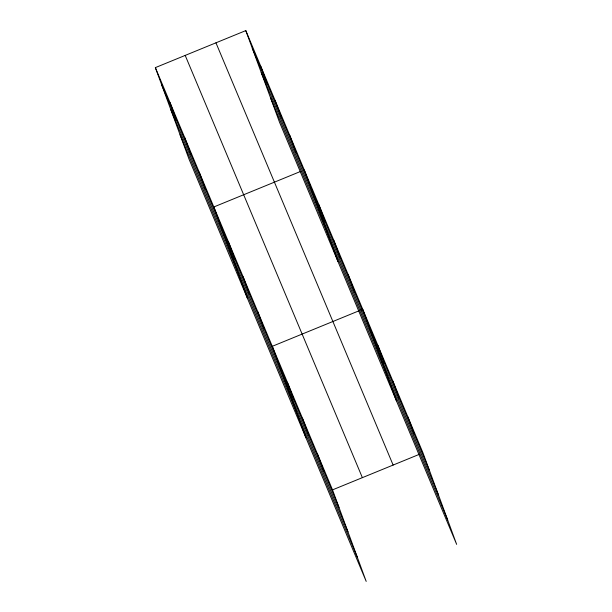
<?xml version="1.0" encoding="UTF-8"?>
<svg xmlns="http://www.w3.org/2000/svg" width="612" height="612" viewBox="0 0 612 612"><rect width="100%" height="100%" fill="white"/><g stroke="black" fill="none" stroke-linecap="round" stroke-linejoin="round"><path stroke-width="0.92" d="M155.349 67.626L332.523 489.868L366.205 581.4L189.031 159.158L155.349 67.626L245.794 30.6L422.969 452.842L456.651 544.374L279.477 122.132L245.794 30.6M300.752 171.375L213.817 206.971L247.493 298.495M359.221 310.72L272.286 346.308L305.962 437.84M360.973 310.001L362.732 309.282L396.408 400.806M332.523 489.868L419.457 454.28M252.266 48.172L429.44 470.414M261.24 72.576L438.414 494.825M270.496 97.721L447.67 519.963M215.952 42.817L393.126 465.059M185.199 55.409L362.373 477.651M161.82 85.198L338.994 507.44M170.794 109.609L347.968 531.851M180.05 134.755L357.224 556.997M407.913 416.956L414.378 434.528M392.85 381.062L399.315 398.634M377.795 345.168L384.26 362.74M348.113 274.444L354.577 292.016M333.502 239.613L339.966 257.185M318.883 204.775L325.347 222.347M304.263 169.937L337.939 261.469M289.652 135.107L296.116 152.679M275.033 100.269L281.497 117.841M260.414 65.438L266.878 83.01M317.467 453.982L323.932 471.554M302.405 418.088L308.869 435.66M287.349 382.202L293.814 399.774M257.667 311.47L264.139 329.049M243.056 276.639L249.52 294.211M228.437 241.801L234.901 259.373M199.206 172.133L205.67 189.705M184.587 137.295L191.051 154.874M169.968 102.464L176.432 120.036"/></g></svg>
